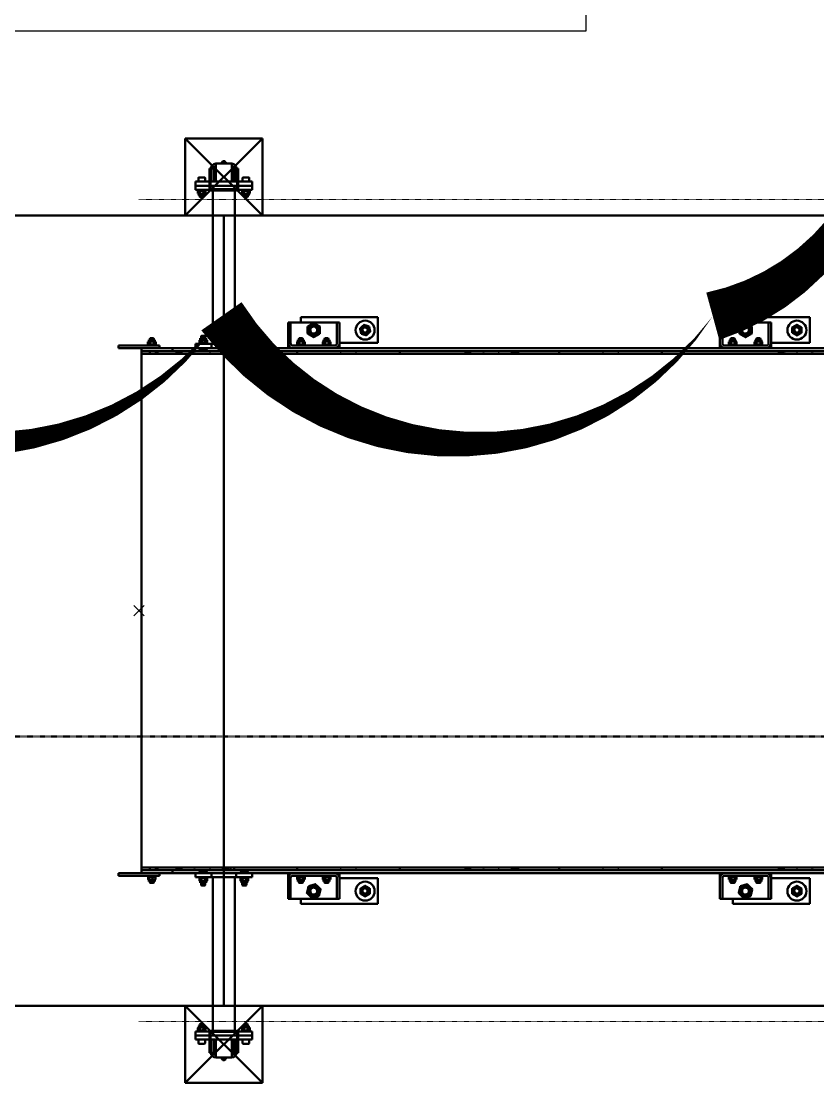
# Model space of a CAD drawing. Header units: centimetres. Extents: x -678439 to 55805, y -426864 to 17948.
# Drawn here: x 46403.8 to 46558.7, y 16620.2 to 16826.8 of the extents above; entities that cross this region are included whole.
import ezdxf

# ---------------------------------------------------------------- set-up
doc = ezdxf.new("R2010")
doc.units = ezdxf.units.CM
doc.header["$LTSCALE"] = 0.01
doc.header["$MEASUREMENT"] = 0
doc.header["$PDMODE"] = 3
for name, pattern in [('AM_ISO09W050', [22.5, 12, -1.5, 3, -1.5, 3, -1.5]), ('Amconstr', [9999, 9999, 0]), ('IKEA Long Dashed', [2.5, 2, -0.5])]:
    doc.linetypes.add(name, pattern=pattern)
doc.layers.get('0').update_dxf_attribs({"lineweight": 0})
doc.layers.add('AG-PLASTER', color=73, linetype='Continuous')
for name, color, linetype, lineweight in [('AM_CL', 1, 'Amconstr', 25), ('HOLD', 7, 'Continuous', 0), ('SSN_FT_Anbau-AM_0', 7, 'Continuous', 50), ('SSN_PBC-AM_0', 5, 'Continuous', 50), ('SSN_PBC-AM_11', 9, 'AM_ISO09W050', 18), ('SSN_Signalgeber-AM_0', 3, 'Continuous', 50)]:
    doc.layers.add(name, color=color, linetype=linetype, lineweight=lineweight)

# ---------------------------------------------------------------- blocks, each defined once
blk = doc.blocks.new('Signalgeber_31-011-00007_300_D')
at = {"layer": 'SSN_Signalgeber-AM_0'}
for p, q in [((-332, 37.3), (-332, 48.7)), ((-331.2, 49.5), (-324, 49.5)), ((-324, 55), (-316, 55)), ((-324, 28), (-324, 55)), ((-324, 36.5), (-324, 49.5)), ((-316, 55), (-316, -55)), ((-316, 55), (-308, 55)), ((-316, 55), (-316, 28)), ((-308, -55), (-308, 55)), ((-308, 51), (-308, 35)), ((-306.4, 51), (-308, 51)), ((-306.4, 48.8), (-306.4, 51)), ((-305.4, 50.5), (-306.4, 48.8)), ((-306.4, 48.8), (-306.4, 37.2)), ((-305.4, 50.5), (-300.9, 50.5)), ((-305.4, 46.8), (-300.9, 46.8)), ((-300.9, 50.5), (-300, 48.8)), ((-296.9, 48.8), (-300, 48.8)), ((-300, 48.8), (-300, 37.2)), ((-296.9, 48.8), (-296.9, 37.2)), ((-296.9, 47), (-294.8, 47)), ((-294.8, 47), (-294.8, 39)), ((-294, 46.2), (-294.8, 47)), ((-294, 46.2), (-294, 39.8)), ((-24, 43.2), (-23.2, 44)), ((-24, 43.2), (-24, 36.8)), ((-23.2, 44), (-23.2, 36)), ((-19.1, 44), (-23.2, 44)), ((-19.1, 45.8), (-16, 45.8)), ((-19.1, 45.8), (-19.1, 34.2)), ((-15.1, 47.5), (-16, 45.8)), ((-16, 45.8), (-16, 34.2)), ((-10.6, 47.5), (-15.1, 47.5)), ((-10.6, 43.8), (-15.1, 43.8)), ((-10.6, 47.5), (-9.6, 45.8)), ((-9.6, 45.8), (-9.6, 48)), ((-9.6, 48), (-8, 48)), ((-9.6, 45.8), (-9.6, 34.2)), ((-8, -55), (-8, 55)), ((-8, 55), (0, 55)), ((-8, 48), (-8, 32)), ((0, -55), (0, 55)), ((1, 44), (0, 44)), ((4.7, 47.6), (1, 44)), ((1, 44), (1, 36)), ((4.7, 47.6), (4.7, 32.4)), ((4.7, 47.6), (6, 47.6)), ((6, 47.6), (6, 32.4)), ((-349.7, 20), (-349.7, 25)), ((-349.7, 25), (-324, 25)), ((-349.5, 28), (-310.8, 28)), ((-349.5, 26), (-349.5, 28)), ((-310.8, 26), (-349.5, 26)), ((-331.2, 36.5), (-324, 36.5)), ((-324, 20), (-324, 25)), ((-316, 26), (-316, -26)), ((-309, -24.2), (-309, 24.2)), ((-308, 35), (-306.4, 35)), ((-308, 21.2), (-8, 21.2)), ((-307, 24.2), (-307, -24.2)), ((-306.4, 35), (-306.4, 37.2)), ((-305.4, 35.5), (-306.4, 37.2)), ((-305.4, 39.2), (-300.9, 39.2)), ((-305.4, 35.5), (-300.9, 35.5)), ((-300.9, 35.5), (-300, 37.2)), ((-296.9, 37.2), (-300, 37.2)), ((-296.9, 39), (-294.8, 39)), ((-294.8, 39), (-294, 39.8)), ((-23.2, 36), (-24, 36.8)), ((-19.1, 36), (-23.2, 36)), ((-19.1, 34.2), (-16, 34.2)), ((-15.1, 32.5), (-16, 34.2)), ((-10.6, 36.2), (-15.1, 36.2)), ((-10.6, 32.5), (-15.1, 32.5)), ((-10.6, 32.5), (-9.6, 34.2)), ((-9.6, 32), (-9.6, 34.2)), ((-8, 32), (-9.6, 32)), ((0, 24), (-8, 24)), ((1, 36), (0, 36)), ((4.7, 32.4), (1, 36)), ((6, 32.4), (4.7, 32.4)), ((-364, 1.6), (-363.6, 2)), ((-364, 1.6), (-364, -1.6)), ((-362.7, 1.6), (-364, 1.6)), ((-363.6, 2), (-363.6, -2)), ((-362.7, 2), (-363.6, 2)), ((-362.1, 4), (-362.7, 2.9)), ((-362.7, 2.9), (-362.7, -3)), ((-360.1, 4), (-362.1, 4)), ((-360.1, 2), (-362.1, 2)), ((-360.1, 4), (-359.5, 2.9)), ((-359.5, -3.5), (-359.5, 3.5)), ((-359, 3.5), (-359.5, 3.5)), ((-359, 3.3), (-359.5, 3.3)), ((-359.5, 2.9), (-359.5, -3)), ((-359, 2.8), (-359.5, 2.8)), ((-359, 2), (-359.5, 2)), ((-359, 1), (-359.5, 1)), ((-349.7, 15.7), (-359, 15.7)), ((-359, 15.7), (-359, -15.7)), ((-359, -3.5), (-359, 3.5)), ((-324, 20), (-349.7, 20)), ((-349.7, 15.7), (-324, 15.7)), ((-324, 15.7), (-324, 20)), ((-324, -15.7), (-324, 15.7)), ((-362.7, -1.6), (-364, -1.6)), ((-363.6, -2), (-364, -1.6)), ((-362.7, -2), (-363.6, -2)), ((-362.1, -4), (-362.7, -3)), ((-360.1, -2), (-362.1, -2)), ((-360.1, -4), (-362.1, -4)), ((-360.1, -4), (-359.5, -3)), ((-359, 0), (-359.5, 0)), ((-359, -1), (-359.5, -1)), ((-359, -2), (-359.5, -2)), ((-359, -2.8), (-359.5, -2.8)), ((-359, -3.3), (-359.5, -3.3)), ((-359, -3.5), (-359.5, -3.5)), ((-349.7, -15.7), (-359, -15.7)), ((-324, -15.7), (-349.7, -15.7)), ((-349.7, -25), (-349.7, -20)), ((-349.7, -20), (-324, -20)), ((-324, -20), (-324, -15.7)), ((-324, -20), (-324, -25)), ((-324, -25), (-349.7, -25)), ((-349.5, -26), (-310.8, -26)), ((-349.5, -28), (-349.5, -26)), ((-310.8, -28), (-349.5, -28)), ((-332, -48.7), (-332, -37.3)), ((-331.2, -36.5), (-324, -36.5)), ((-324, -55), (-324, -28)), ((-324, -49.5), (-324, -36.5)), ((-316, -28), (-316, -55)), ((-308, -21.2), (-8, -21.2)), ((-308, -35), (-308, -51)), ((-306.4, -35), (-308, -35)), ((-306.4, -37.2), (-306.4, -35)), ((-305.4, -35.5), (-306.4, -37.2)), ((-306.4, -37.2), (-306.4, -48.8)), ((-305.4, -35.5), (-300.9, -35.5)), ((-305.4, -39.2), (-300.9, -39.2)), ((-300.9, -35.5), (-300, -37.2)), ((-296.9, -37.2), (-300, -37.2)), ((-300, -37.2), (-300, -48.8)), ((-296.9, -37.2), (-296.9, -48.8)), ((-296.9, -39), (-294.8, -39)), ((-294.8, -39), (-294.8, -47)), ((-294, -39.8), (-294.8, -39)), ((-294, -39.8), (-294, -46.2)), ((-24, -36.8), (-23.2, -36)), ((-24, -36.8), (-24, -43.2)), ((-23.2, -36), (-23.2, -44)), ((-19.1, -36), (-23.2, -36)), ((-19.1, -34.2), (-16, -34.2)), ((-19.1, -34.2), (-19.1, -45.8)), ((-15.1, -32.5), (-16, -34.2)), ((-16, -34.2), (-16, -45.8)), ((-10.6, -32.5), (-15.1, -32.5)), ((-10.6, -36.2), (-15.1, -36.2)), ((-10.6, -32.5), (-9.6, -34.2)), ((-9.6, -34.2), (-9.6, -32)), ((-9.6, -32), (-8, -32)), ((-9.6, -34.2), (-9.6, -45.8)), ((-8, -24), (0, -24)), ((-8, -32), (-8, -48)), ((1, -36), (0, -36)), ((4.7, -32.4), (1, -36)), ((1, -36), (1, -44)), ((4.7, -32.4), (4.7, -47.6)), ((4.7, -32.4), (6, -32.4)), ((6, -32.4), (6, -47.6)), ((-331.2, -49.5), (-324, -49.5)), ((-324, -55), (-316, -55)), ((-316, -55), (-308, -55)), ((-308, -51), (-306.4, -51)), ((-306.4, -51), (-306.4, -48.8)), ((-305.4, -50.5), (-306.4, -48.8)), ((-305.4, -46.8), (-300.9, -46.8)), ((-305.4, -50.5), (-300.9, -50.5)), ((-300.9, -50.5), (-300, -48.8)), ((-296.9, -48.8), (-300, -48.8)), ((-296.9, -47), (-294.8, -47)), ((-294.8, -47), (-294, -46.2)), ((-23.2, -44), (-24, -43.2)), ((-19.1, -44), (-23.2, -44)), ((-19.1, -45.8), (-16, -45.8)), ((-15.1, -47.5), (-16, -45.8)), ((-10.6, -43.8), (-15.1, -43.8)), ((-10.6, -47.5), (-15.1, -47.5)), ((-10.6, -47.5), (-9.6, -45.8)), ((-9.6, -48), (-9.6, -45.8)), ((-8, -48), (-9.6, -48)), ((-8, -55), (0, -55)), ((1, -44), (0, -44)), ((4.7, -47.6), (1, -44)), ((6, -47.6), (4.7, -47.6))]:
    blk.add_line(p, q, dxfattribs=at)
for centre, radius, start, end in [((-331.2, 48.7), 0.8, 90, 180), ((-302.7, 48.6), 3.32, 154.4385, 214.4385), ((-293.6, 43), 12.4, 162.383, 197.617), ((-303.7, 48.6), 3.32, 325.5615, 25.5615), ((-312.8, 43), 12.4, 342.383, 17.617), ((-349.7, 15.7), 9.3, 90, 180), ((-331.2, 37.3), 0.8, 180, 270), ((-310.8, 24.2), 3.8, 0, 90), ((-310.8, 24.2), 1.8, 0, 90), ((-302.7, 37.4), 3.32, 145.5615, 205.5615), ((-303.7, 37.4), 3.32, 334.4385, 34.4385), ((-360.6, 3), 1.79, 154.4385, 214.4385), ((-355.7, 0), 6.68, 162.383, 197.617), ((-361.6, 3), 1.79, 325.5615, 25.5615), ((-366.5, 0), 6.68, 342.383, 17.617), ((-349.7, 15.7), 4.3, 90, 180), ((-360.6, -3), 1.79, 145.5615, 205.5615), ((-361.6, -3), 1.79, 334.4385, 34.4385), ((-349.7, -15.7), 9.3, 180, 270), ((-349.7, -15.7), 4.3, 180, 270), ((-331.2, -37.3), 0.8, 90, 180), ((-310.8, -24.2), 1.8, 270, 0), ((-310.8, -24.2), 3.8, 270, 0), ((-302.7, -37.4), 3.32, 154.4385, 214.4385), ((-293.6, -43), 12.4, 162.383, 197.617), ((-303.7, -37.4), 3.32, 325.5615, 25.5615), ((-312.8, -43), 12.4, 342.383, 17.617), ((-331.2, -48.7), 0.8, 180, 270), ((-302.7, -48.6), 3.32, 145.5615, 205.5615), ((-303.7, -48.6), 3.32, 334.4385, 34.4385)]:
    blk.add_arc(centre, radius, start, end, dxfattribs=at)
at = {"layer": 'SSN_Signalgeber-AM_0', "extrusion": (0, 0, -1)}
for centre, radius, start, end in [((12.3, 45.6), 3.32, 325.5615, 25.5615), ((3.2, 40), 12.4, 342.383, 17.617), ((13.3, 45.6), 3.32, 154.4385, 214.4385), ((22.4, 40), 12.4, 162.383, 197.617), ((12.3, 34.4), 3.32, 334.4385, 34.4385), ((13.3, 34.4), 3.32, 145.5615, 205.5615), ((12.3, -34.4), 3.32, 325.5615, 25.5615), ((3.2, -40), 12.4, 342.383, 17.617), ((13.3, -34.4), 3.32, 154.4385, 214.4385), ((22.4, -40), 12.4, 162.383, 197.617), ((12.3, -45.6), 3.32, 334.4385, 34.4385), ((13.3, -45.6), 3.32, 145.5615, 205.5615)]:
    blk.add_arc(centre, radius, start, end, dxfattribs=at)
at = {"layer": 'SSN_Signalgeber-AM_0'}
for points in [[(-308, 21.2), (-303.8, 21.2), (-308, 25.4)], [(-8, 21.2), (-8, 25.4), (-12.2, 21.2)], [(-308, -21.2), (-308, -25.4), (-303.8, -21.2)], [(-8, -21.2), (-12.2, -21.2), (-8, -25.4)]]:
    blk.add_solid(points, dxfattribs=at)
blk = doc.blocks.new('LS_Symbol')
at = {"layer": 'SSN_Signalgeber-AM_0'}
for p, q in [((-75, 769), (-75, 919)), ((-75, 919), (75, 919)), ((75, 919), (-75, 769)), ((75, 769), (-75, 919)), ((-75, 919), (75, 919)), ((75, 919), (75, 769)), ((-75, 769), (75, 769)), ((0, 769), (0, -769)), ((-75, -919), (-75, -769)), ((-75, -769), (75, -769)), ((75, -769), (-75, -919)), ((75, -919), (-75, -769)), ((-75, -769), (75, -769)), ((75, -769), (75, -919)), ((-75, -919), (75, -919))]:
    blk.add_line(p, q, dxfattribs=at)
blk = doc.blocks.new('PBC_3190_20-017-10022_D')
at = {"layer": 'AM_CL'}
blk.add_point((0, 0), dxfattribs=at)
at = {"layer": 'SSN_PBC-AM_0'}
for p, q in [((290, 538.5), (290, 561)), ((295, 561), (290, 561)), ((295, 561), (295, 538.5)), ((295, 561), (385, 561)), ((315, 561), (315, 571)), ((315, 571), (465, 571)), ((390, 561), (385, 561)), ((385, 538.5), (385, 561)), ((390, 561), (390, 538.5)), ((465, 571), (465, 521)), ((1130, 538.5), (1130, 561)), ((1135, 561), (1130, 561)), ((1135, 561), (1135, 538.5)), ((1135, 561), (1225, 561)), ((1155, 561), (1155, 571)), ((1155, 571), (1305, 571)), ((1230, 561), (1225, 561)), ((1225, 538.5), (1225, 561)), ((1230, 561), (1230, 538.5)), ((1305, 571), (1305, 521)), ((290, 538.5), (290, 520.3)), ((295, 538.5), (295, 520.3)), ((385, 538.5), (385, 520.3)), ((390, 520.3), (390, 538.5)), ((1130, 538.5), (1130, 520.3)), ((1135, 538.5), (1135, 520.3)), ((1225, 538.5), (1225, 520.3)), ((1230, 520.3), (1230, 538.5)), ((33, 517.6), (17, 517.6)), ((17, 517.6), (17, 516)), ((17.5, 518.6), (17.5, 523.1)), ((19.2, 524), (17.7, 523.2)), ((19.2, 517.6), (17.7, 518.5)), ((19.2, 527.1), (30.8, 527.1)), ((19.2, 524), (19.2, 527.1)), ((19.2, 524), (30.8, 524)), ((21.8, 530), (21, 529.2)), ((29, 529.2), (21, 529.2)), ((21, 527.1), (21, 529.2)), ((21.6, 518.6), (21.6, 523.1)), ((21.7, 530), (21.7, 527.1)), ((21.8, 530), (28.2, 530)), ((28.2, 530), (29, 529.2)), ((28.3, 527.1), (28.3, 530)), ((29, 527.1), (29, 529.2)), ((29.1, 518.6), (29.1, 523.1)), ((30.8, 524), (30.8, 527.1)), ((30.8, 524), (32.3, 523.2)), ((30.8, 517.6), (32.3, 518.5)), ((32.5, 518.6), (32.5, 523.1)), ((33, 517.6), (33, 516)), ((290, 511), (290, 520.3)), ((323, 517.6), (307, 517.6)), ((307, 517.6), (307, 516)), ((307.5, 518.6), (307.5, 523.1)), ((309.2, 524), (307.7, 523.2)), ((309.2, 517.6), (307.7, 518.5)), ((309.2, 527.1), (320.8, 527.1)), ((309.2, 524), (309.2, 527.1)), ((309.2, 524), (320.8, 524)), ((311.8, 530), (311, 529.2)), ((319, 529.2), (311, 529.2)), ((311, 527.1), (311, 529.2)), ((311.6, 518.6), (311.6, 523.1)), ((311.7, 530), (311.7, 527.1)), ((311.8, 530), (318.2, 530)), ((318.2, 530), (319, 529.2)), ((318.3, 527.1), (318.3, 530)), ((319, 527.1), (319, 529.2)), ((319.1, 518.6), (319.1, 523.1)), ((320.8, 524), (320.8, 527.1)), ((320.8, 524), (322.3, 523.2)), ((320.8, 517.6), (322.3, 518.5)), ((322.5, 518.6), (322.5, 523.1)), ((323, 517.6), (323, 516)), ((373, 517.6), (357, 517.6)), ((357, 517.6), (357, 516)), ((357.5, 518.6), (357.5, 523.1)), ((359.2, 524), (357.7, 523.2)), ((359.2, 517.6), (357.7, 518.5)), ((359.2, 527.1), (370.8, 527.1)), ((359.2, 524), (359.2, 527.1)), ((359.2, 524), (370.8, 524)), ((361.8, 530), (361, 529.2)), ((369, 529.2), (361, 529.2)), ((361, 527.1), (361, 529.2)), ((361.6, 518.6), (361.6, 523.1)), ((361.7, 530), (361.7, 527.1)), ((361.8, 530), (368.2, 530)), ((368.2, 530), (369, 529.2)), ((368.3, 527.1), (368.3, 530)), ((369, 527.1), (369, 529.2)), ((369.1, 518.6), (369.1, 523.1)), ((370.8, 524), (370.8, 527.1)), ((370.8, 524), (372.3, 523.2)), ((370.8, 517.6), (372.3, 518.5)), ((372.5, 518.6), (372.5, 523.1)), ((373, 517.6), (373, 516)), ((465, 521), (390, 521)), ((390, 520.3), (390, 511)), ((1130, 511), (1130, 520.3)), ((1163, 517.6), (1147, 517.6)), ((1147, 517.6), (1147, 516)), ((1147.5, 518.6), (1147.5, 523.1)), ((1149.2, 524), (1147.7, 523.2)), ((1149.2, 517.6), (1147.7, 518.5)), ((1149.2, 527.1), (1160.8, 527.1)), ((1149.2, 524), (1149.2, 527.1)), ((1149.2, 524), (1160.8, 524)), ((1151.8, 530), (1151, 529.2)), ((1159, 529.2), (1151, 529.2)), ((1151, 527.1), (1151, 529.2)), ((1151.6, 518.6), (1151.6, 523.1)), ((1151.7, 530), (1151.7, 527.1)), ((1151.8, 530), (1158.2, 530)), ((1158.2, 530), (1159, 529.2)), ((1158.3, 527.1), (1158.3, 530)), ((1159, 527.1), (1159, 529.2)), ((1159.1, 518.6), (1159.1, 523.1)), ((1160.8, 524), (1160.8, 527.1)), ((1160.8, 524), (1162.3, 523.2)), ((1160.8, 517.6), (1162.3, 518.5)), ((1162.5, 518.6), (1162.5, 523.1)), ((1163, 517.6), (1163, 516)), ((1213, 517.6), (1197, 517.6)), ((1197, 517.6), (1197, 516)), ((1197.5, 518.6), (1197.5, 523.1)), ((1199.2, 524), (1197.7, 523.2)), ((1199.2, 517.6), (1197.7, 518.5)), ((1199.2, 527.1), (1210.8, 527.1)), ((1199.2, 524), (1199.2, 527.1)), ((1199.2, 524), (1210.8, 524)), ((1201.8, 530), (1201, 529.2)), ((1209, 529.2), (1201, 529.2)), ((1201, 527.1), (1201, 529.2)), ((1201.6, 518.6), (1201.6, 523.1)), ((1201.7, 530), (1201.7, 527.1)), ((1201.8, 530), (1208.2, 530)), ((1208.2, 530), (1209, 529.2)), ((1208.3, 527.1), (1208.3, 530)), ((1209, 527.1), (1209, 529.2)), ((1209.1, 518.6), (1209.1, 523.1)), ((1210.8, 524), (1210.8, 527.1)), ((1210.8, 524), (1212.3, 523.2)), ((1210.8, 517.6), (1212.3, 518.5)), ((1212.5, 518.6), (1212.5, 523.1)), ((1213, 517.6), (1213, 516)), ((1305, 521), (1230, 521)), ((1230, 520.3), (1230, 511)), ((-40, 516), (-40, 511)), ((-40, 516), (-28, 516)), ((-28, 511), (-40, 511)), ((28, 516), (-28, 516)), ((5, 511), (-28, 511)), ((5, 511), (38, 511)), ((5, 511), (5, -511)), ((38, 505), (5, 505)), ((5, 500), (41.5, 500)), ((21, 505), (21, 500)), ((28, 516), (40, 516)), ((36.1, 504.5), (33, 504.5)), ((33, 500), (33, 504.5)), ((36.1, 505), (36.1, 500)), ((38, 511), (1397, 511)), ((38, 505), (1397, 505)), ((40, 511), (40, 516)), ((78, 500), (41.5, 500)), ((65, 511), (65, 505)), ((73, 500), (73, 505)), ((73, 504), (82.3, 504)), ((78, 504.5), (78, 505)), ((78, 504), (78, 504.5)), ((3122, 500), (78, 500)), ((84, 504), (82.3, 504)), ((84.5, 505), (84.5, 504.5)), ((161.5, 504.5), (161.5, 505)), ((163.7, 504), (162, 504)), ((163.7, 504), (173, 504)), ((165, 511), (165, 505)), ((168, 505), (168, 504.5)), ((168, 504.5), (168, 504)), ((173, 505), (173, 504.5)), ((173, 504.5), (173, 504)), ((173, 504), (173, 500)), ((178, 500), (178, 505)), ((185, 500), (185, 505)), ((380.7, 516), (299.3, 516)), ((307.5, 500), (307.5, 505)), ((507.5, 505), (507.5, 500)), ((635, 504.5), (635, 505)), ((635, 504), (635, 504.5)), ((635, 504), (644.3, 504)), ((635, 500), (635, 504)), ((640, 504.5), (640, 505)), ((640, 504), (640, 504.5)), ((646, 504), (644.3, 504)), ((646.5, 505), (646.5, 504.5)), ((723.5, 504.5), (723.5, 505)), ((725.7, 504), (724, 504)), ((725.7, 504), (735, 504)), ((730, 505), (730, 504.5)), ((730, 504.5), (730, 504)), ((735, 505), (735, 504.5)), ((735, 504.5), (735, 504)), ((735, 504), (735, 500)), ((737.5, 505), (737.5, 500)), ((817.5, 500), (817.5, 505)), ((1017.5, 505), (1017.5, 500)), ((1220.7, 516), (1139.3, 516)), ((1245, 504.5), (1245, 505)), ((1245, 504), (1245, 504.5)), ((1245, 504), (1254.3, 504)), ((1245, 500), (1245, 504)), ((1250, 504.5), (1250, 505)), ((1250, 504), (1250, 504.5)), ((1256, 504), (1254.3, 504)), ((1256.5, 505), (1256.5, 504.5)), ((-40, -511), (-28, -511)), ((-40, -511), (-40, -516)), ((-28, -516), (-40, -516)), ((-28, -511), (5, -511)), ((-28, -516), (28, -516)), ((41.5, -500), (5, -500)), ((5, -505), (38, -505)), ((38, -511), (5, -511)), ((17, -517.6), (17, -516)), ((21, -500), (21, -505)), ((40, -516), (28, -516)), ((33, -504.5), (33, -500)), ((36.1, -504.5), (33, -504.5)), ((33, -517.6), (33, -516)), ((36.1, -500), (36.1, -505)), ((1397, -505), (38, -505)), ((38, -511), (1397, -511)), ((40, -516), (40, -511)), ((41.5, -500), (78, -500)), ((65, -505), (65, -511)), ((73, -505), (73, -500)), ((82.3, -504), (73, -504)), ((78, -500), (3122, -500)), ((78, -504.5), (78, -504)), ((78, -505), (78, -504.5)), ((82.3, -504), (84, -504)), ((84.5, -504.5), (84.5, -505)), ((161.5, -505), (161.5, -504.5)), ((162, -504), (163.7, -504)), ((173, -504), (163.7, -504)), ((165, -505), (165, -511)), ((168, -504), (168, -504.5)), ((168, -504.5), (168, -505)), ((173, -500), (173, -504)), ((173, -504), (173, -504.5)), ((173, -504.5), (173, -505)), ((178, -505), (178, -500)), ((185, -505), (185, -500)), ((290, -520.3), (290, -511)), ((299.3, -516), (380.7, -516)), ((307, -517.6), (307, -516)), ((307.5, -505), (307.5, -500)), ((323, -517.6), (323, -516)), ((357, -517.6), (357, -516)), ((373, -517.6), (373, -516)), ((390, -511), (390, -520.3)), ((507.5, -500), (507.5, -505)), ((635, -504), (635, -500)), ((635, -504.5), (635, -504)), ((644.3, -504), (635, -504)), ((635, -505), (635, -504.5)), ((640, -504.5), (640, -504)), ((640, -505), (640, -504.5)), ((644.3, -504), (646, -504)), ((646.5, -504.5), (646.5, -505)), ((723.5, -505), (723.5, -504.5)), ((724, -504), (725.7, -504)), ((735, -504), (725.7, -504)), ((730, -504), (730, -504.5)), ((730, -504.5), (730, -505)), ((735, -500), (735, -504)), ((735, -504), (735, -504.5)), ((735, -504.5), (735, -505)), ((737.5, -500), (737.5, -505)), ((817.5, -505), (817.5, -500)), ((1017.5, -500), (1017.5, -505)), ((1130, -520.3), (1130, -511)), ((1139.3, -516), (1220.7, -516)), ((1147, -517.6), (1147, -516)), ((1163, -517.6), (1163, -516)), ((1197, -517.6), (1197, -516)), ((1213, -517.6), (1213, -516)), ((1230, -511), (1230, -520.3)), ((1245, -504), (1245, -500)), ((1245, -504.5), (1245, -504)), ((1254.3, -504), (1245, -504)), ((1245, -505), (1245, -504.5)), ((1250, -504.5), (1250, -504)), ((1250, -505), (1250, -504.5)), ((1254.3, -504), (1256, -504)), ((1256.5, -504.5), (1256.5, -505)), ((17, -517.6), (33, -517.6)), ((17.8, -518.6), (17.8, -523.1)), ((19.2, -517.6), (18.3, -518.1)), ((19.2, -524), (18.3, -523.6)), ((30.8, -524), (19.2, -524)), ((19.2, -524), (19.2, -527.1)), ((30.8, -527.1), (19.2, -527.1)), ((19.5, -518.6), (19.5, -523.1)), ((21, -527.1), (21, -529.2)), ((21, -529.2), (29, -529.2)), ((21.8, -530), (21, -529.2)), ((21.7, -527.1), (21.7, -530)), ((28.2, -530), (21.8, -530)), ((26.6, -518.6), (26.6, -523.1)), ((28.2, -530), (29, -529.2)), ((28.3, -530), (28.3, -527.1)), ((29, -527.1), (29, -529.2)), ((30.8, -517.6), (31.7, -518.1)), ((30.8, -524), (31.7, -523.6)), ((30.8, -524), (30.8, -527.1)), ((32.2, -518.6), (32.2, -523.1)), ((290, -520.3), (290, -538.5)), ((295, -538.5), (295, -520.3)), ((307, -517.6), (323, -517.6)), ((307.6, -518.6), (307.6, -523.1)), ((309.2, -517.6), (308, -518.3)), ((309.2, -524), (308, -523.4)), ((320.8, -524), (309.2, -524)), ((309.2, -524), (309.2, -527.1)), ((320.8, -527.1), (309.2, -527.1)), ((311, -527.1), (311, -529.2)), ((311, -529.2), (319, -529.2)), ((311.8, -530), (311, -529.2)), ((311.7, -527.1), (311.7, -530)), ((318.2, -530), (311.8, -530)), ((312.3, -518.6), (312.3, -523.1)), ((318.2, -530), (319, -529.2)), ((318.3, -530), (318.3, -527.1)), ((319, -527.1), (319, -529.2)), ((319.7, -518.6), (319.7, -523.1)), ((320.8, -517.6), (322, -518.3)), ((320.8, -524), (322, -523.4)), ((320.8, -524), (320.8, -527.1)), ((322.4, -518.6), (322.4, -523.1)), ((357, -517.6), (373, -517.6)), ((357.6, -518.6), (357.6, -523.1)), ((359.2, -517.6), (358, -518.3)), ((359.2, -524), (358, -523.4)), ((370.8, -524), (359.2, -524)), ((359.2, -524), (359.2, -527.1)), ((370.8, -527.1), (359.2, -527.1)), ((361, -527.1), (361, -529.2)), ((361, -529.2), (369, -529.2)), ((361.8, -530), (361, -529.2)), ((361.7, -527.1), (361.7, -530)), ((368.2, -530), (361.8, -530)), ((362.3, -518.6), (362.3, -523.1)), ((368.2, -530), (369, -529.2)), ((368.3, -530), (368.3, -527.1)), ((369, -527.1), (369, -529.2)), ((369.7, -518.6), (369.7, -523.1)), ((370.8, -517.6), (372, -518.3)), ((370.8, -524), (372, -523.4)), ((370.8, -524), (370.8, -527.1)), ((372.4, -518.6), (372.4, -523.1)), ((385, -538.5), (385, -520.3)), ((390, -538.5), (390, -520.3)), ((390, -521), (465, -521)), ((465, -521), (465, -571)), ((1130, -520.3), (1130, -538.5)), ((1135, -538.5), (1135, -520.3)), ((1147, -517.6), (1163, -517.6)), ((1147.6, -518.6), (1147.6, -523.1)), ((1149.2, -517.6), (1148, -518.3)), ((1149.2, -524), (1148, -523.4)), ((1160.8, -524), (1149.2, -524)), ((1149.2, -524), (1149.2, -527.1)), ((1160.8, -527.1), (1149.2, -527.1)), ((1151, -527.1), (1151, -529.2)), ((1151, -529.2), (1159, -529.2)), ((1151.8, -530), (1151, -529.2)), ((1151.7, -527.1), (1151.7, -530)), ((1158.2, -530), (1151.8, -530)), ((1152.3, -518.6), (1152.3, -523.1)), ((1158.2, -530), (1159, -529.2)), ((1158.3, -530), (1158.3, -527.1)), ((1159, -527.1), (1159, -529.2)), ((1159.7, -518.6), (1159.7, -523.1)), ((1160.8, -517.6), (1162, -518.3)), ((1160.8, -524), (1162, -523.4)), ((1160.8, -524), (1160.8, -527.1)), ((1162.4, -518.6), (1162.4, -523.1)), ((1197, -517.6), (1213, -517.6)), ((1197.6, -518.6), (1197.6, -523.1)), ((1199.2, -517.6), (1198, -518.3)), ((1199.2, -524), (1198, -523.4)), ((1210.8, -524), (1199.2, -524)), ((1199.2, -524), (1199.2, -527.1)), ((1210.8, -527.1), (1199.2, -527.1)), ((1201, -527.1), (1201, -529.2)), ((1201, -529.2), (1209, -529.2)), ((1201.8, -530), (1201, -529.2)), ((1201.7, -527.1), (1201.7, -530)), ((1208.2, -530), (1201.8, -530)), ((1202.3, -518.6), (1202.3, -523.1)), ((1208.2, -530), (1209, -529.2)), ((1208.3, -530), (1208.3, -527.1)), ((1209, -527.1), (1209, -529.2)), ((1209.7, -518.6), (1209.7, -523.1)), ((1210.8, -517.6), (1212, -518.3)), ((1210.8, -524), (1212, -523.4)), ((1210.8, -524), (1210.8, -527.1)), ((1212.4, -518.6), (1212.4, -523.1)), ((1225, -538.5), (1225, -520.3)), ((1230, -538.5), (1230, -520.3)), ((1230, -521), (1305, -521)), ((1305, -521), (1305, -571)), ((290, -561), (290, -538.5)), ((295, -538.5), (295, -561)), ((385, -561), (385, -538.5)), ((390, -538.5), (390, -561)), ((1130, -561), (1130, -538.5)), ((1135, -538.5), (1135, -561)), ((1225, -561), (1225, -538.5)), ((1230, -538.5), (1230, -561)), ((290, -561), (295, -561)), ((385, -561), (295, -561)), ((315, -571), (315, -561)), ((465, -571), (315, -571)), ((385, -561), (390, -561)), ((1130, -561), (1135, -561)), ((1225, -561), (1135, -561)), ((1155, -571), (1155, -561)), ((1305, -571), (1155, -571)), ((1225, -561), (1230, -561))]:
    blk.add_line(p, q, dxfattribs=at)
for centre, radius in [((440, 546), 18.5), ((1280, 546), 18.5), ((340, 546), 11.2), ((340, 546), 8), ((340, 546), 8), ((340, 546), 7), ((440, 546), 8.3), ((440, 546), 6), ((440, 546), 6), ((440, 546), 5.5), ((1180, 546), 11.2), ((1180, 546), 8), ((1180, 546), 8), ((1180, 546), 7), ((1280, 546), 8.3), ((1280, 546), 6), ((1280, 546), 6), ((1280, 546), 5.5), ((340, -546), 11.2), ((440, -546), 18.5), ((1180, -546), 11.2), ((1280, -546), 18.5), ((340, -546), 8), ((340, -546), 8), ((340, -546), 7), ((440, -546), 8.3), ((440, -546), 6), ((440, -546), 6), ((440, -546), 5.5), ((1180, -546), 8), ((1180, -546), 8), ((1180, -546), 7), ((1280, -546), 8.3), ((1280, -546), 6), ((1280, -546), 6), ((1280, -546), 5.5)]:
    blk.add_circle(centre, radius, dxfattribs=at)
for centre, radius, start, end in [((340, 546), 6.79, 170, 80), ((440, 546), 4.95, 183.2001, 93.2001), ((1180, 546), 6.79, 170, 80), ((1280, 546), 4.95, 170, 80), ((299.3, 520.3), 9.3, 180, 270), ((299.3, 520.3), 4.3, 180, 270), ((380.7, 520.3), 9.3, 270, 0), ((380.7, 520.3), 4.3, 270, 0), ((1139.3, 520.3), 9.3, 180, 270), ((1139.3, 520.3), 4.3, 180, 270), ((1220.7, 520.3), 9.3, 270, 0), ((1220.7, 520.3), 4.3, 270, 0), ((84, 504.5), 0.5, 270, 0), ((108, 505), 1, 180, 0), ((138, 505), 1, 180, 0), ((162, 504.5), 0.5, 180, 270), ((392.5, 505), 1, 180, 0), ((422.5, 505), 1, 180, 0), ((646, 504.5), 0.5, 270, 0), ((670, 505), 1, 180, 0), ((700, 505), 1, 180, 0), ((724, 504.5), 0.5, 180, 270), ((902.5, 505), 1, 180, 0), ((932.5, 505), 1, 180, 0), ((1256, 504.5), 0.5, 270, 0), ((1280, 505), 1, 180, 0), ((1310, 505), 1, 180, 0), ((84, -504.5), 0.5, 0, 90), ((108, -505), 1, 0, 180), ((138, -505), 1, 0, 180), ((162, -504.5), 0.5, 90, 180), ((299.3, -520.3), 9.3, 90, 180), ((299.3, -520.3), 4.3, 90, 180), ((380.7, -520.3), 9.3, 0, 90), ((380.7, -520.3), 4.3, 0, 90), ((392.5, -505), 1, 0, 180), ((422.5, -505), 1, 0, 180), ((646, -504.5), 0.5, 0, 90), ((670, -505), 1, 0, 180), ((700, -505), 1, 0, 180), ((724, -504.5), 0.5, 90, 180), ((902.5, -505), 1, 0, 180), ((932.5, -505), 1, 0, 180), ((1139.3, -520.3), 9.3, 90, 180), ((1139.3, -520.3), 4.3, 90, 180), ((1220.7, -520.3), 9.3, 0, 90), ((1220.7, -520.3), 4.3, 0, 90), ((1256, -504.5), 0.5, 0, 90), ((1280, -505), 1, 0, 180), ((1310, -505), 1, 0, 180), ((340, -546), 6.79, 170, 80), ((440, -546), 4.95, 170, 80), ((1180, -546), 6.79, 170, 80), ((1280, -546), 4.95, 170, 80)]:
    blk.add_arc(centre, radius, start, end, dxfattribs=at)
for points, weights in [([(328, 552.9), (334, 556.4), (340, 559.9)], [1, 1.15470053838, 1]), ([(340, 559.9), (346, 556.4), (352, 552.9)], [1, 1.15470053838, 1]), ([(1168, 552.9), (1174, 556.4), (1180, 559.9)], [1, 1.15470053838, 1]), ([(1180, 559.9), (1186, 556.4), (1192, 552.9)], [1, 1.15470053838, 1]), ([(328, 539.1), (328, 546), (328, 552.9)], [1, 1.15470053838, 1]), ([(340, 532.1), (334, 535.6), (328, 539.1)], [1, 1.15470053838, 1]), ([(352, 539.1), (346, 535.6), (340, 532.1)], [1, 1.15470053838, 1]), ([(352, 552.9), (352, 546), (352, 539.1)], [1, 1.15470053838, 1]), ([(430.1, 549), (433.8, 552.6), (437.6, 556.1)], [1, 1.15470053838, 1]), ([(432.4, 538.9), (431.2, 543.9), (430.1, 549)], [1, 1.15470053838, 1]), ([(442.4, 535.9), (437.4, 537.4), (432.4, 538.9)], [1, 1.15470053838, 1]), ([(437.6, 556.1), (442.6, 554.6), (447.6, 553.1)], [1, 1.15470053838, 1]), ([(449.9, 543), (446.2, 539.4), (442.4, 535.9)], [1, 1.15470053838, 1]), ([(447.6, 553.1), (448.8, 548.1), (449.9, 543)], [1, 1.15470053838, 1]), ([(1168, 539.1), (1168, 546), (1168, 552.9)], [1, 1.15470053838, 1]), ([(1180, 532.1), (1174, 535.6), (1168, 539.1)], [1, 1.15470053838, 1]), ([(1192, 539.1), (1186, 535.6), (1180, 532.1)], [1, 1.15470053838, 1]), ([(1192, 552.9), (1192, 546), (1192, 539.1)], [1, 1.15470053838, 1]), ([(1271, 551.2), (1275.5, 553.8), (1280, 556.4)], [1, 1.15470053838, 1]), ([(1271, 540.8), (1271, 546), (1271, 551.2)], [1, 1.15470053838, 1]), ([(1280, 535.6), (1275.5, 538.2), (1271, 540.8)], [1, 1.15470053838, 1]), ([(1280, 556.4), (1284.5, 553.8), (1289, 551.2)], [1, 1.15470053838, 1]), ([(1289, 540.8), (1284.5, 538.2), (1280, 535.6)], [1, 1.15470053838, 1]), ([(1289, 551.2), (1289, 546), (1289, 540.8)], [1, 1.15470053838, 1]), ([(21.6, 523.1), (19.6, 524.1), (17.5, 523.1)], [1, 1.15470053838, 1]), ([(17.5, 523.1), (17.6, 523.1), (17.7, 523.2)], [1, 1.00820608325, 1.01554158385]), ([(17.5, 518.6), (19.6, 517.5), (21.6, 518.6)], [1, 1.15470053838, 1]), ([(17.7, 518.5), (17.6, 518.5), (17.5, 518.6)], [1.01554158385, 1.00820608325, 1]), ([(29.1, 523.1), (25.3, 524.1), (21.6, 523.1)], [1, 1.15470053838, 1]), ([(21.6, 518.6), (25.3, 517.5), (29.1, 518.6)], [1, 1.15470053838, 1]), ([(32.5, 523.1), (30.8, 524.1), (29.1, 523.1)], [1, 1.15470053838, 1]), ([(29.1, 518.6), (30.8, 517.5), (32.5, 518.6)], [1, 1.15470053838, 1]), ([(311.6, 523.1), (309.5, 524.1), (307.5, 523.1)], [1, 1.15470053838, 1]), ([(307.5, 523.1), (307.6, 523.1), (307.7, 523.2)], [1, 1.0078403239, 1.01488594238]), ([(307.5, 518.6), (309.5, 517.5), (311.6, 518.6)], [1, 1.15470053838, 1]), ([(307.7, 518.5), (307.6, 518.5), (307.5, 518.6)], [1.01488594238, 1.0078403239, 1]), ([(319.1, 523.1), (315.3, 524.1), (311.6, 523.1)], [1, 1.15470053838, 1]), ([(311.6, 518.6), (315.3, 517.5), (319.1, 518.6)], [1, 1.15470053838, 1]), ([(322.5, 523.1), (320.8, 524.1), (319.1, 523.1)], [1, 1.15470053838, 1]), ([(319.1, 518.6), (320.8, 517.5), (322.5, 518.6)], [1, 1.15470053838, 1]), ([(361.6, 523.1), (359.5, 524.1), (357.5, 523.1)], [1, 1.15470053838, 1]), ([(357.5, 523.1), (357.6, 523.1), (357.7, 523.2)], [1, 1.0078403239, 1.01488594238]), ([(357.5, 518.6), (359.5, 517.5), (361.6, 518.6)], [1, 1.15470053838, 1]), ([(357.7, 518.5), (357.6, 518.5), (357.5, 518.6)], [1.01488594238, 1.0078403239, 1]), ([(369.1, 523.1), (365.3, 524.1), (361.6, 523.1)], [1, 1.15470053838, 1]), ([(361.6, 518.6), (365.3, 517.5), (369.1, 518.6)], [1, 1.15470053838, 1]), ([(372.5, 523.1), (370.8, 524.1), (369.1, 523.1)], [1, 1.15470053838, 1]), ([(369.1, 518.6), (370.8, 517.5), (372.5, 518.6)], [1, 1.15470053838, 1]), ([(1151.6, 523.1), (1149.5, 524.1), (1147.5, 523.1)], [1, 1.15470053838, 1]), ([(1147.5, 523.1), (1147.6, 523.1), (1147.7, 523.2)], [1, 1.0078403239, 1.01488594238]), ([(1147.5, 518.6), (1149.5, 517.5), (1151.6, 518.6)], [1, 1.15470053838, 1]), ([(1147.7, 518.5), (1147.6, 518.5), (1147.5, 518.6)], [1.01488594238, 1.0078403239, 1]), ([(1159.1, 523.1), (1155.3, 524.1), (1151.6, 523.1)], [1, 1.15470053838, 1]), ([(1151.6, 518.6), (1155.3, 517.5), (1159.1, 518.6)], [1, 1.15470053838, 1]), ([(1162.5, 523.1), (1160.8, 524.1), (1159.1, 523.1)], [1, 1.15470053838, 1]), ([(1159.1, 518.6), (1160.8, 517.5), (1162.5, 518.6)], [1, 1.15470053838, 1]), ([(1201.6, 523.1), (1199.5, 524.1), (1197.5, 523.1)], [1, 1.15470053838, 1]), ([(1197.5, 523.1), (1197.6, 523.1), (1197.7, 523.2)], [1, 1.0078403239, 1.01488594238]), ([(1197.5, 518.6), (1199.5, 517.5), (1201.6, 518.6)], [1, 1.15470053838, 1]), ([(1197.7, 518.5), (1197.6, 518.5), (1197.5, 518.6)], [1.01488594238, 1.0078403239, 1]), ([(1209.1, 523.1), (1205.3, 524.1), (1201.6, 523.1)], [1, 1.15470053838, 1]), ([(1201.6, 518.6), (1205.3, 517.5), (1209.1, 518.6)], [1, 1.15470053838, 1]), ([(1212.5, 523.1), (1210.8, 524.1), (1209.1, 523.1)], [1, 1.15470053838, 1]), ([(1209.1, 518.6), (1210.8, 517.5), (1212.5, 518.6)], [1, 1.15470053838, 1]), ([(19.5, -518.6), (18.7, -517.5), (17.8, -518.6)], [1, 1.15470053838, 1]), ([(17.8, -523.1), (18.7, -524.1), (19.5, -523.1)], [1, 1.15470053838, 1]), ([(26.6, -518.6), (23, -517.5), (19.5, -518.6)], [1, 1.15470053838, 1]), ([(19.5, -523.1), (23, -524.1), (26.6, -523.1)], [1, 1.15470053838, 1]), ([(32.2, -518.6), (29.4, -517.5), (26.6, -518.6)], [1, 1.15470053838, 1]), ([(26.6, -523.1), (29.4, -524.1), (32.2, -523.1)], [1, 1.15470053838, 1]), ([(31.7, -518.1), (31.9, -518.2), (32.2, -518.6)], [1.06470801736, 1.04607917099, 1]), ([(32.2, -523.1), (31.9, -523.4), (31.7, -523.6)], [1, 1.04607917099, 1.06470801736]), ([(312.3, -518.6), (309.9, -517.5), (307.6, -518.6)], [1, 1.15470053838, 1]), ([(307.6, -518.6), (307.8, -518.4), (308, -518.3)], [1, 1.02264619613, 1.03866216066]), ([(307.6, -523.1), (309.9, -524.1), (312.3, -523.1)], [1, 1.15470053838, 1]), ([(308, -523.4), (307.8, -523.2), (307.6, -523.1)], [1.03866216066, 1.02264619613, 1]), ([(319.7, -518.6), (316, -517.5), (312.3, -518.6)], [1, 1.15470053838, 1]), ([(312.3, -523.1), (316, -524.1), (319.7, -523.1)], [1, 1.15470053838, 1]), ([(322.4, -518.6), (321, -517.5), (319.7, -518.6)], [1, 1.15470053838, 1]), ([(319.7, -523.1), (321, -524.1), (322.4, -523.1)], [1, 1.15470053838, 1]), ([(326.7, -549.9), (328.3, -543.2), (329.9, -536.5)], [1, 1.15470053838, 1]), ([(329.9, -536.5), (336.6, -534.5), (343.2, -532.5)], [1, 1.15470053838, 1]), ([(343.2, -532.5), (348.3, -537.3), (353.3, -542.1)], [1, 1.15470053838, 1]), ([(362.3, -518.6), (359.9, -517.5), (357.6, -518.6)], [1, 1.15470053838, 1]), ([(357.6, -518.6), (357.8, -518.4), (358, -518.3)], [1, 1.02264619613, 1.03866216066]), ([(357.6, -523.1), (359.9, -524.1), (362.3, -523.1)], [1, 1.15470053838, 1]), ([(358, -523.4), (357.8, -523.2), (357.6, -523.1)], [1.03866216066, 1.02264619613, 1]), ([(369.7, -518.6), (366, -517.5), (362.3, -518.6)], [1, 1.15470053838, 1]), ([(362.3, -523.1), (366, -524.1), (369.7, -523.1)], [1, 1.15470053838, 1]), ([(372.4, -518.6), (371, -517.5), (369.7, -518.6)], [1, 1.15470053838, 1]), ([(369.7, -523.1), (371, -524.1), (372.4, -523.1)], [1, 1.15470053838, 1]), ([(431, -540.8), (435.5, -538.2), (440, -535.6)], [1, 1.15470053838, 1]), ([(440, -535.6), (444.5, -538.2), (449, -540.8)], [1, 1.15470053838, 1]), ([(1152.3, -518.6), (1149.9, -517.5), (1147.6, -518.6)], [1, 1.15470053838, 1]), ([(1147.6, -518.6), (1147.8, -518.4), (1148, -518.3)], [1, 1.02264619613, 1.03866216066]), ([(1147.6, -523.1), (1149.9, -524.1), (1152.3, -523.1)], [1, 1.15470053838, 1]), ([(1148, -523.4), (1147.8, -523.2), (1147.6, -523.1)], [1.03866216066, 1.02264619613, 1]), ([(1159.7, -518.6), (1156, -517.5), (1152.3, -518.6)], [1, 1.15470053838, 1]), ([(1152.3, -523.1), (1156, -524.1), (1159.7, -523.1)], [1, 1.15470053838, 1]), ([(1162.4, -518.6), (1161, -517.5), (1159.7, -518.6)], [1, 1.15470053838, 1]), ([(1159.7, -523.1), (1161, -524.1), (1162.4, -523.1)], [1, 1.15470053838, 1]), ([(1166.7, -549.9), (1168.3, -543.2), (1169.9, -536.5)], [1, 1.15470053838, 1]), ([(1169.9, -536.5), (1176.6, -534.5), (1183.2, -532.5)], [1, 1.15470053838, 1]), ([(1183.2, -532.5), (1188.3, -537.3), (1193.3, -542.1)], [1, 1.15470053838, 1]), ([(1202.3, -518.6), (1199.9, -517.5), (1197.6, -518.6)], [1, 1.15470053838, 1]), ([(1197.6, -518.6), (1197.8, -518.4), (1198, -518.3)], [1, 1.02264619613, 1.03866216066]), ([(1197.6, -523.1), (1199.9, -524.1), (1202.3, -523.1)], [1, 1.15470053838, 1]), ([(1198, -523.4), (1197.8, -523.2), (1197.6, -523.1)], [1.03866216066, 1.02264619613, 1]), ([(1209.7, -518.6), (1206, -517.5), (1202.3, -518.6)], [1, 1.15470053838, 1]), ([(1202.3, -523.1), (1206, -524.1), (1209.7, -523.1)], [1, 1.15470053838, 1]), ([(1212.4, -518.6), (1211, -517.5), (1209.7, -518.6)], [1, 1.15470053838, 1]), ([(1209.7, -523.1), (1211, -524.1), (1212.4, -523.1)], [1, 1.15470053838, 1]), ([(1271, -540.8), (1275.5, -538.2), (1280, -535.6)], [1, 1.15470053838, 1]), ([(1280, -535.6), (1284.5, -538.2), (1289, -540.8)], [1, 1.15470053838, 1]), ([(336.8, -559.5), (331.7, -554.7), (326.7, -549.9)], [1, 1.15470053838, 1]), ([(350.1, -555.5), (343.4, -557.5), (336.8, -559.5)], [1, 1.15470053838, 1]), ([(353.3, -542.1), (351.7, -548.8), (350.1, -555.5)], [1, 1.15470053838, 1]), ([(431, -551.2), (431, -546), (431, -540.8)], [1, 1.15470053838, 1]), ([(440, -556.4), (435.5, -553.8), (431, -551.2)], [1, 1.15470053838, 1]), ([(449, -551.2), (444.5, -553.8), (440, -556.4)], [1, 1.15470053838, 1]), ([(449, -540.8), (449, -546), (449, -551.2)], [1, 1.15470053838, 1]), ([(1176.8, -559.5), (1171.7, -554.7), (1166.7, -549.9)], [1, 1.15470053838, 1]), ([(1190.1, -555.5), (1183.4, -557.5), (1176.8, -559.5)], [1, 1.15470053838, 1]), ([(1193.3, -542.1), (1191.7, -548.8), (1190.1, -555.5)], [1, 1.15470053838, 1]), ([(1271, -551.2), (1271, -546), (1271, -540.8)], [1, 1.15470053838, 1]), ([(1280, -556.4), (1275.5, -553.8), (1271, -551.2)], [1, 1.15470053838, 1]), ([(1289, -551.2), (1284.5, -553.8), (1280, -556.4)], [1, 1.15470053838, 1]), ([(1289, -540.8), (1289, -546), (1289, -551.2)], [1, 1.15470053838, 1])]:
    blk.add_rational_spline(points, weights, degree=2, dxfattribs=at)
at = {"layer": 'SSN_PBC-AM_11'}
for p, q in [((0, 800), (3200, 800)), ((0, -800), (3200, -800))]:
    blk.add_line(p, q, dxfattribs=at)
blk = doc.blocks.new('A$C4BDE36F2')
at = {"layer": 'SSN_PBC-AM_0'}
for points in [[(-8.065, -4.4992), (-4.665, -4.4992), (-4.665, -6.0372), (-8.065, -6.0372)], [(-4.665, -4.4992), (-1.795, -4.4992), (-1.795, -6.0372), (-4.665, -6.0372)]]:
    blk.add_lwpolyline(points, close=True, dxfattribs=at)
at = {"layer": 'SSN_FT_Anbau-AM_0', "xscale": -0.001, "yscale": 0.001, "zscale": 0.001}
for p, rotation in [((-4.665, -4.7572), 90), ((-4.665, -5.7792), 270)]:
    blk.add_blockref('Signalgeber_31-011-00007_300_D', p, dxfattribs=dict(at, rotation=rotation))
at = {"layer": 'SSN_PBC-AM_0', "xscale": 0.001, "yscale": 0.001, "zscale": 0.001}
blk.add_blockref('PBC_3190_20-017-10022_D', (-4.83, -5.2682), dxfattribs=at)
at = {"layer": 'SSN_Signalgeber-AM_0', "xscale": 0.001, "yscale": 0.001, "zscale": 0.001}
blk.add_blockref('LS_Symbol', (-4.665, -5.2682), dxfattribs=at)

msp = doc.modelspace()

# ---------------------------------------------------------------- linework, layer by layer
at = {"color": 160, "linetype": 'IKEA Long Dashed', "lineweight": 50}
msp.add_line((47047.23, 16687.52), (45923.61, 16687.52), dxfattribs=at)
at = {"layer": 'AG-PLASTER'}
msp.add_lwpolyline([(46484.68, 16928.87), (46484.68, 16853.87), (46079.68, 16853.87), (46079.68, 16928.87), (46050.68, 16928.87), (46050.68, 16824.87), (46513.68, 16824.87), (46513.68, 16928.87)], close=True, dxfattribs=at)
at = {"layer": 'HOLD'}
msp.add_lwpolyline([(46312.37, 17353.34, 0, 9.56, -0.520567), (46407.96, 17353.34, 0, 9.56, -0.520567), (46503.56, 17353.34, 0, 9.56, -0.520567), (46563.52, 17317.71, 0, 9.56, -0.520567), (46563.52, 17222.12, 0, 9.56, -0.520567), (46563.52, 17126.52, 0, 9.56, -0.520567), (46563.52, 17030.92, 0, 9.56, -0.520567), (46563.52, 16935.33, 0, 9.56, -0.520567), (46563.52, 16839.73, 0, 9.56, -0.520567), (46538.31, 16769.34, 0, 9.56, -0.520567), (46442.72, 16769.34, 0, 9.56, -0.520567), (46347.12, 16769.34, 0, 9.56, -0.520567)], format="xyseb", dxfattribs=at)

# ---------------------------------------------------------------- block references
at = {"ltscale": 2000, "xscale": 100, "yscale": 100, "zscale": 100}
msp.add_blockref('A$C4BDE36F2', (46909.68, 17238.87), dxfattribs=at)

doc.saveas('drawing.dxf')
